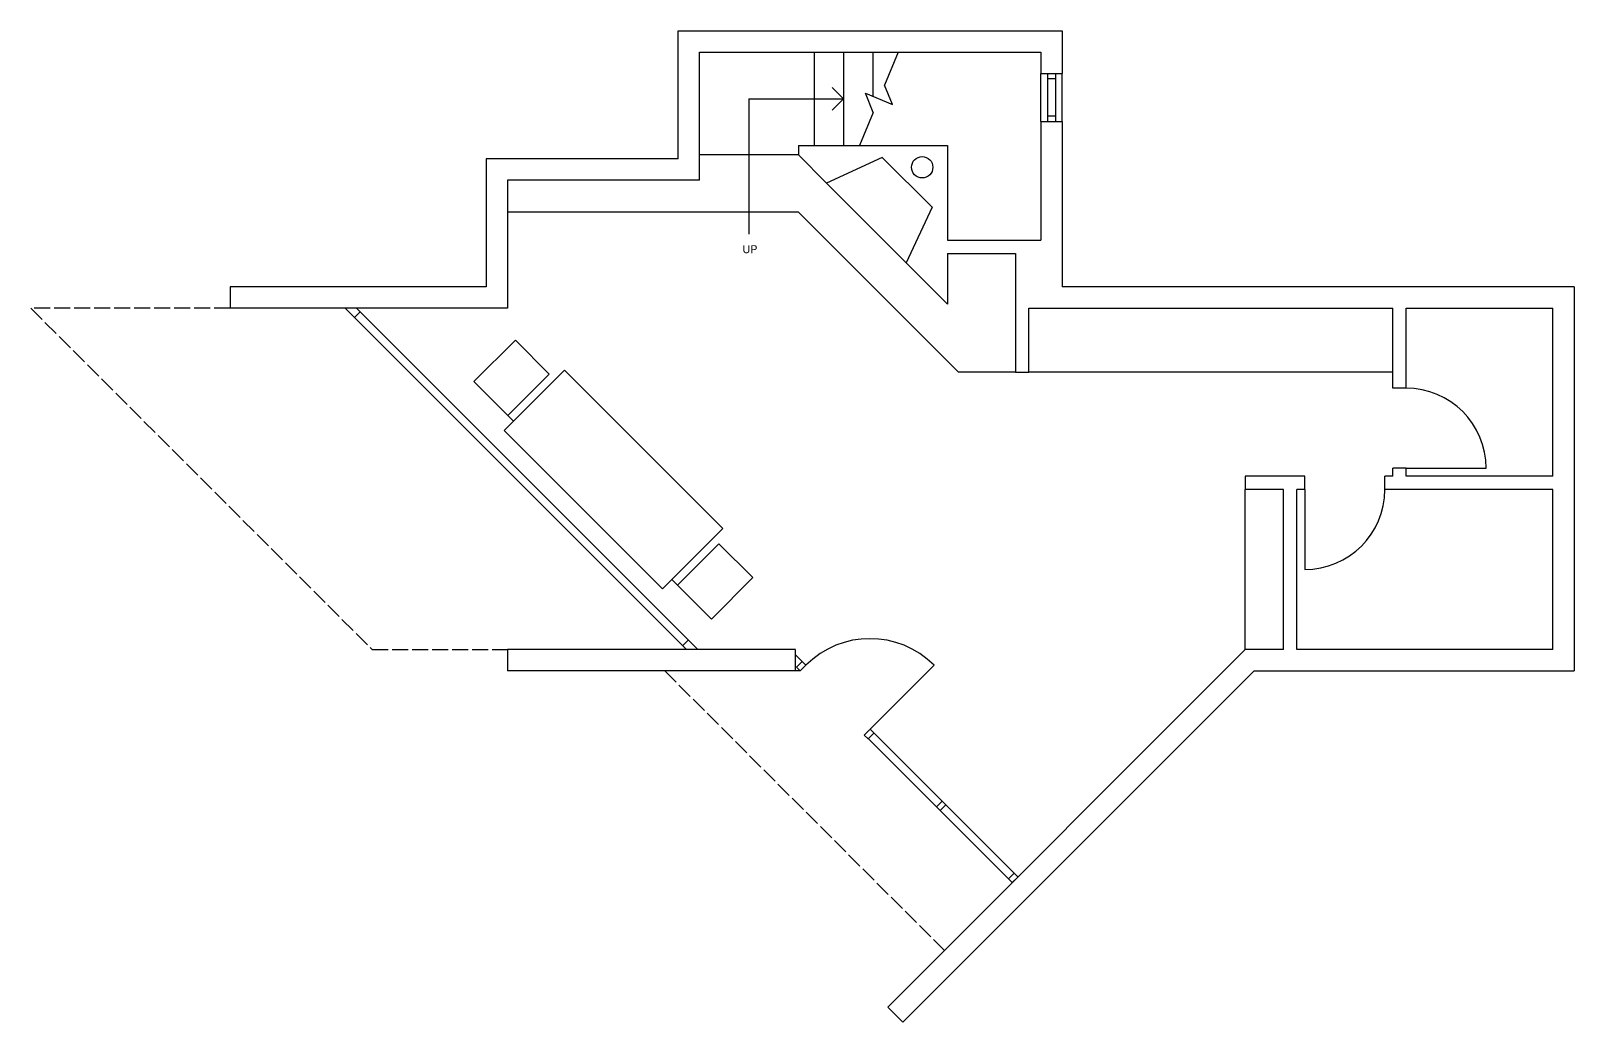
# Model space of a CAD drawing. Header units: inches. Extents: x -16659 to 2747, y 141 to 7454.
# Drawn here: x -987 to -408, y 974 to 1345 of the extents above; entities that cross this region are included whole.
import ezdxf

# ---------------------------------------------------------------- set-up
doc = ezdxf.new("R2010")
doc.units = ezdxf.units.IN
doc.header["$LTSCALE"] = 0.5
doc.header["$MEASUREMENT"] = 0
doc.linetypes.add('ACAD_ISO02W100', pattern=[15, 12, -3])
for name, color, linetype in [('A-doors', 254, 'Continuous'), ('A-furniture', 33, 'Continuous'), ('A-glazing', 252, 'Continuous'), ('A-millwork', 252, 'Continuous'), ('A-soffit', 251, 'ACAD_ISO02W100'), ('A-stairs', 252, 'Continuous'), ('A-text', 254, 'Continuous'), ('A-walls', 7, 'Continuous')]:
    doc.layers.add(name, color=color, linetype=linetype)

msp = doc.modelspace()

# ---------------------------------------------------------------- linework, layer by layer
at = {"layer": 'A-doors'}
for p, q in [((-471, 1181.22), (-441, 1181.22)), ((-509, 1173.22), (-509, 1143.22)), ((-672.03, 1083.34), (-647.99, 1107.38))]:
    msp.add_line(p, q, dxfattribs=at)
for centre, radius, start, end in [((-471, 1181.22), 30, 0, 90), ((-509, 1173.22), 30, 270, 0), ((-672.07, 1083.3), 34, 45, 135)]:
    msp.add_arc(centre, radius, start, end, dxfattribs=at)
at = {"layer": 'A-furniture'}
msp.add_lwpolyline([(-731.5, 1124.62), (-715.94, 1140.18), (-728.67, 1152.91), (-744.23, 1137.35), (-731.5, 1124.62), (-744.23, 1137.35), (-746.35, 1139.47), (-749.88, 1135.93), (-727.26, 1158.56), (-786.65, 1217.96), (-809.28, 1195.33), (-749.88, 1135.93), (-809.28, 1195.33), (-805.75, 1198.87), (-807.87, 1200.99), (-792.31, 1216.54), (-805.04, 1229.27), (-820.6, 1213.72), (-807.87, 1200.99)], dxfattribs=at)
at = {"layer": 'A-glazing'}
for p, q in [((-605.5, 1329.22), (-605.5, 1311.22)), ((-602.5, 1327.22), (-605.5, 1327.22)), ((-602.5, 1329.22), (-602.5, 1311.22)), ((-602.5, 1313.22), (-605.5, 1313.22)), ((-740.9, 1113.22), (-868.9, 1241.22)), ((-863.24, 1239.8), (-865.36, 1237.68)), ((-736.66, 1113.22), (-864.66, 1241.22)), ((-742.31, 1114.63), (-740.19, 1116.75)), ((-696.11, 1107.34), (-700, 1111.23)), ((-697.53, 1108.75), (-699.65, 1106.63)), ((-699.65, 1106.63), (-698.23, 1105.22)), ((-696.11, 1107.34), (-698.23, 1105.22)), ((-698.23, 1105.22), (-700, 1105.22)), ((-672.07, 1083.3), (-674.19, 1081.17)), ((-671.97, 1083.39), (-616.55, 1027.98)), ((-674.19, 1081.17), (-672.78, 1079.76)), ((-670.66, 1081.88), (-672.78, 1079.76)), ((-672.78, 1079.87), (-618.72, 1025.81)), ((-644.97, 1056.39), (-647.13, 1054.23)), ((-643.56, 1054.98), (-645.72, 1052.81)), ((-618.01, 1029.35), (-620.13, 1027.23)), ((-620.13, 1027.23), (-618.72, 1025.81)), ((-616.6, 1027.93), (-618.72, 1025.81))]:
    msp.add_line(p, q, dxfattribs=at)
at = {"layer": 'A-millwork'}
for p, q in [((-476, 1217.22), (-612.44, 1217.22)), ((-531.31, 1113.22), (-531.31, 1173.22))]:
    msp.add_line(p, q, dxfattribs=at)
at = {"layer": 'A-soffit'}
for p, q in [((-986.72, 1241.22), (-858.72, 1113.22)), ((-912, 1241.22), (-986.72, 1241.22)), ((-858.72, 1113.22), (-808, 1113.22)), ((-748.99, 1105.22), (-644.15, 1000.38))]:
    msp.add_line(p, q, dxfattribs=at)
at = {"layer": 'A-stairs'}
for p, q in [((-692.96, 1337.22), (-692.96, 1302.22)), ((-681.96, 1337.22), (-681.96, 1302.22)), ((-670.96, 1337.22), (-670.96, 1320.65)), ((-661.46, 1337.22), (-666.6, 1324.8)), ((-673.79, 1321.82), (-663.63, 1317.61)), ((-670.81, 1314.63), (-673.79, 1321.82)), ((-663.63, 1317.61), (-666.6, 1324.8)), ((-670.81, 1314.63), (-675.96, 1302.22)), ((-698.91, 1298.68), (-736, 1298.68)), ((-698.91, 1277.22), (-808, 1277.22)), ((-698.91, 1277.22), (-638.91, 1217.22)), ((-617.44, 1217.22), (-638.91, 1217.22))]:
    msp.add_line(p, q, dxfattribs=at)
at = {"layer": 'A-text'}
for p, q in [((-717.46, 1319.72), (-717.46, 1268.98)), ((-717.46, 1319.72), (-681.96, 1319.72)), ((-681.96, 1319.72), (-686.2, 1323.96)), ((-681.96, 1319.72), (-686.2, 1315.47))]:
    msp.add_line(p, q, dxfattribs=at)
at = {"layer": 'A-walls'}
for p, q in [((-744, 1345.22), (-600, 1345.22)), ((-744, 1297.22), (-744, 1345.22)), ((-600, 1345.22), (-600, 1329.22)), ((-736, 1337.22), (-608, 1337.22)), ((-736, 1289.22), (-736, 1337.22)), ((-608, 1337.22), (-608, 1329.22)), ((-608, 1329.22), (-600, 1329.22)), ((-608, 1311.22), (-608, 1266.77)), ((-608, 1311.22), (-600, 1311.22)), ((-600, 1311.22), (-600, 1249.22)), ((-698.91, 1302.22), (-643, 1302.22)), ((-698.91, 1302.22), (-698.91, 1298.68)), ((-643, 1302.22), (-643, 1266.77)), ((-816, 1297.22), (-816, 1249.22)), ((-744, 1297.22), (-816, 1297.22)), ((-688.44, 1288.22), (-698.91, 1298.68)), ((-667.5, 1297.78), (-688.31, 1288.08)), ((-648.77, 1279.05), (-667.5, 1297.78)), ((-808, 1289.22), (-808, 1241.22)), ((-736, 1289.22), (-808, 1289.22)), ((-688.44, 1288.22), (-658.47, 1258.24)), ((-648.77, 1279.05), (-658.47, 1258.24)), ((-643, 1266.77), (-608, 1266.77)), ((-643, 1261.77), (-617.44, 1261.77)), ((-643, 1261.77), (-643, 1242.77)), ((-617.44, 1261.77), (-617.44, 1217.22)), ((-643, 1242.77), (-658.47, 1258.24)), ((-912, 1249.22), (-912, 1241.22)), ((-816, 1249.22), (-912, 1249.22)), ((-408, 1249.22), (-600, 1249.22)), ((-408, 1249.22), (-408, 1105.22)), ((-808, 1241.22), (-912, 1241.22)), ((-612.44, 1217.22), (-612.44, 1241.22)), ((-612.44, 1241.22), (-476, 1241.22)), ((-476, 1211.22), (-476, 1241.22)), ((-471, 1241.22), (-416, 1241.22)), ((-471, 1211.22), (-471, 1241.22)), ((-416, 1178.22), (-416, 1241.22)), ((-617.44, 1217.22), (-612.44, 1217.22)), ((-471, 1211.22), (-476, 1211.22)), ((-476, 1178.22), (-476, 1181.22)), ((-471, 1181.22), (-476, 1181.22)), ((-471, 1178.22), (-471, 1181.22)), ((-509, 1178.22), (-531.31, 1178.22)), ((-531.31, 1178.22), (-531.31, 1173.22)), ((-509, 1173.22), (-509, 1178.22)), ((-476, 1178.22), (-479, 1178.22)), ((-479, 1173.22), (-479, 1178.22)), ((-476, 1178.22), (-479, 1178.22)), ((-416, 1178.22), (-471, 1178.22)), ((-517, 1173.22), (-531.31, 1173.22)), ((-517, 1113.22), (-517, 1173.22)), ((-512, 1113.22), (-512, 1173.22)), ((-509, 1173.22), (-512, 1173.22)), ((-509, 1173.22), (-512, 1173.22)), ((-416, 1173.22), (-479, 1173.22)), ((-416, 1113.22), (-416, 1173.22)), ((-700, 1113.22), (-808, 1113.22)), ((-808, 1113.22), (-808, 1105.22)), ((-700, 1105.22), (-700, 1113.11)), ((-665.36, 979.17), (-531.31, 1113.22)), ((-517, 1113.22), (-531.31, 1113.22)), ((-416, 1113.22), (-512, 1113.22)), ((-700, 1105.22), (-808, 1105.22)), ((-528, 1105.22), (-659.71, 973.51)), ((-528, 1105.22), (-408, 1105.22)), ((-659.71, 973.51), (-665.36, 979.17))]:
    msp.add_line(p, q, dxfattribs=at)
at = {"layer": 'A-walls', "color": 253}
for p, q in [((-608, 1311.22), (-608, 1329.22)), ((-600, 1311.22), (-600, 1329.22))]:
    msp.add_line(p, q, dxfattribs=at)
at = {"layer": 'A-walls'}
msp.add_circle((-652.48, 1294.07), 4, dxfattribs=at)

# ---------------------------------------------------------------- texts
at = {"layer": 'A-text'}
msp.add_text('UP', height=3, dxfattribs=at).set_placement((-719.83, 1261.85))

doc.saveas('drawing.dxf')
